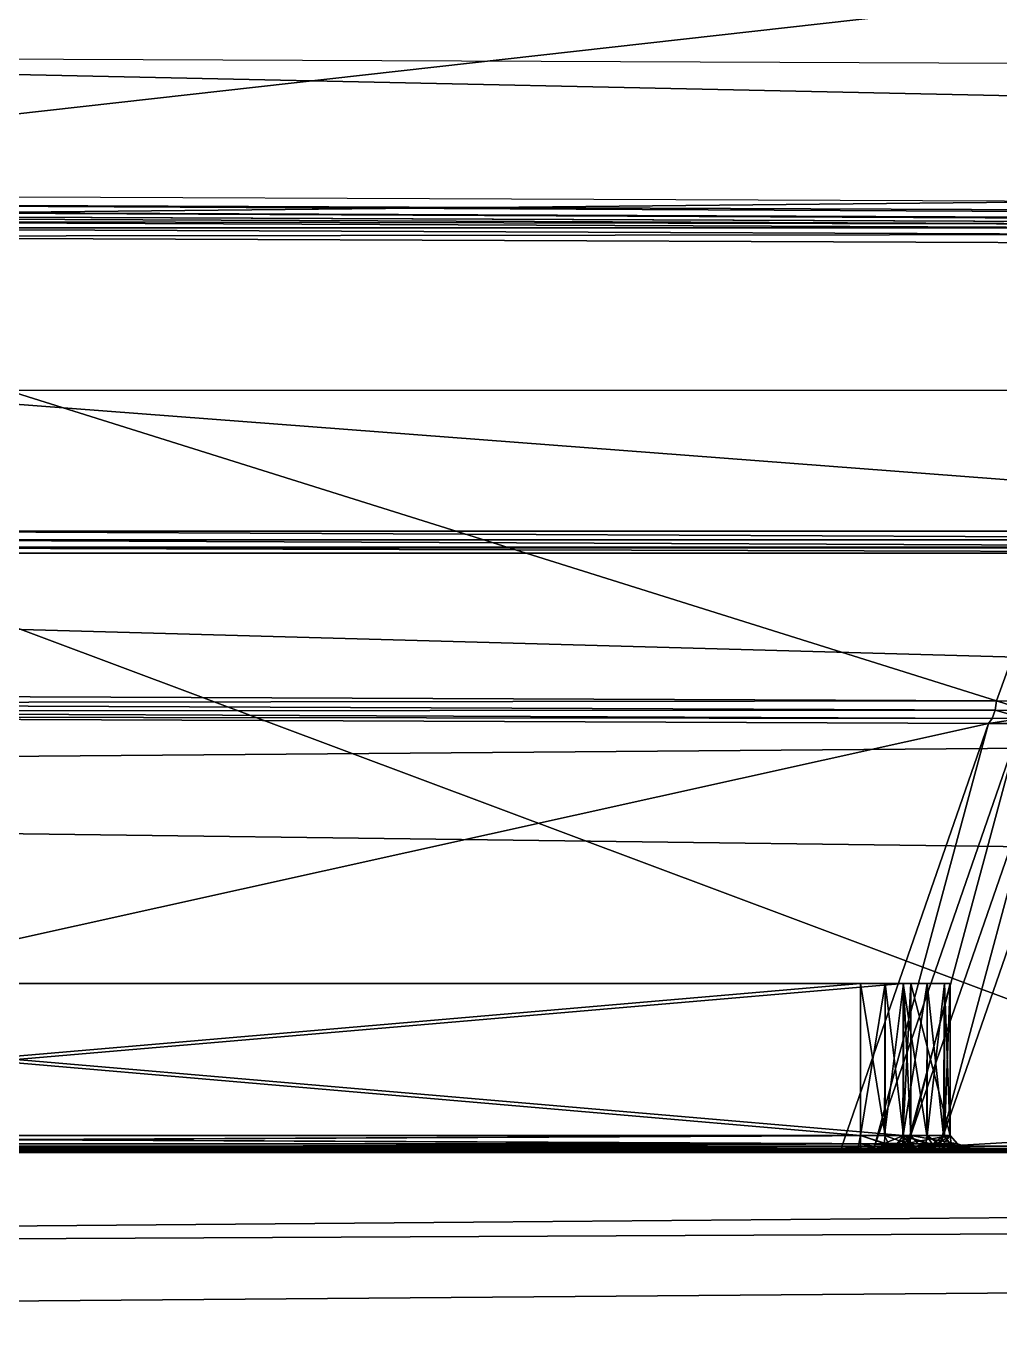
# Model space of a CAD drawing. Extents: x -508 to 86, y -225 to -3.
# Drawn here: x -280.53 to -268.84, y -217.78 to -202.1 of the extents above; entities that cross this region are included whole.
import ezdxf

# ---------------------------------------------------------------- set-up
doc = ezdxf.new("R2010")
doc.units = 0
doc.header["$MEASUREMENT"] = 0
doc.layers.get('0').update_dxf_attribs({"linetype": 'CONTINUOUS'})

msp = doc.modelspace()

# ---------------------------------------------------------------- linework, layer by layer
for points in [[(-56.735, -19.311, -12.591), (-325.08, -17.108, -7.264), (-325.08, -211.232, -7.264)], [(-56.735, -19.311, -12.591), (-325.08, -211.232, -7.264), (-56.735, -209.029, -12.591)], [(-189.161, -204.637, 97.89), (-291.363, -204.212, 103.605), (-291.547, -202.454, 103.145)], [(-189.161, -204.637, 97.89), (-291.547, -202.454, 103.145), (-189.345, -202.879, 97.429)], [(-286.649, -204.397, 103.203), (-267.797, -204.21, 100.428), (-287.531, -204.128, 101.531)], [(-189.16, -204.727, 97.941), (-291.347, -204.302, 103.656), (-291.363, -204.212, 103.605)], [(-189.16, -204.727, 97.941), (-291.363, -204.212, 103.605), (-189.161, -204.637, 97.89)], [(-189.168, -204.778, 98.029), (-291.324, -204.353, 103.742), (-291.347, -204.302, 103.656)], [(-189.168, -204.778, 98.029), (-291.347, -204.302, 103.656), (-189.16, -204.727, 97.941)], [(-286.649, -204.397, 103.203), (-266.914, -204.479, 102.099), (-267.797, -204.21, 100.428)], [(-189.184, -204.777, 98.129), (-291.301, -204.352, 103.84), (-291.324, -204.353, 103.742)], [(-189.184, -204.777, 98.129), (-291.324, -204.353, 103.742), (-189.168, -204.778, 98.029)], [(-266.914, -204.479, 102.099), (-286.649, -204.397, 103.203), (-286.624, -204.439, 103.293)], [(-266.914, -204.479, 102.099), (-286.624, -204.439, 103.293), (-266.886, -204.524, 102.187)], [(-266.886, -204.524, 102.187), (-286.624, -204.439, 103.293), (-286.622, -204.525, 103.35)], [(-266.876, -204.606, 102.248), (-286.622, -204.525, 103.35), (-286.639, -204.628, 103.365)], [(-266.876, -204.606, 102.248), (-286.639, -204.628, 103.365), (-266.891, -204.71, 102.261)], [(-266.886, -204.524, 102.187), (-286.622, -204.525, 103.35), (-266.876, -204.606, 102.248)], [(-266.891, -204.71, 102.261), (-268.881, -210.202, 101.589), (-268.492, -210.204, 101.568)], [(-260.65, -208.165, 5.422), (-282.997, -208.165, 5.873), (-282.873, -206.473, 6.518)], [(-260.65, -208.165, 5.422), (-282.873, -206.473, 6.518), (-260.526, -206.473, 6.067)], [(-260.676, -208.269, 5.41), (-283.02, -208.268, 5.864), (-282.997, -208.165, 5.873)], [(-260.676, -208.269, 5.41), (-282.997, -208.165, 5.873), (-260.65, -208.165, 5.422)], [(-260.703, -208.429, 5.528), (-283.043, -208.429, 5.978), (-283.037, -208.366, 5.9)], [(-260.694, -208.364, 5.452), (-283.037, -208.366, 5.9), (-283.02, -208.268, 5.864)], [(-260.703, -208.429, 5.528), (-283.037, -208.366, 5.9), (-260.694, -208.364, 5.452)], [(-260.694, -208.364, 5.452), (-283.02, -208.268, 5.864), (-260.676, -208.269, 5.41)], [(-268.899, -210.311, 101.55), (-289.212, -210.227, 102.688), (-289.261, -210.325, 102.612)], [(-268.881, -210.202, 101.589), (-289.185, -210.118, 102.725), (-289.212, -210.227, 102.688)], [(-268.881, -210.202, 101.589), (-289.212, -210.227, 102.688), (-268.899, -210.311, 101.55)], [(-268.881, -210.202, 101.589), (-268.899, -210.311, 101.55), (-268.524, -210.317, 101.529)], [(-268.881, -210.202, 101.589), (-268.524, -210.317, 101.529), (-268.492, -210.204, 101.568)], [(-268.935, -210.412, 101.476), (-289.261, -210.325, 102.612), (-289.314, -210.388, 102.522)], [(-268.935, -210.412, 101.476), (-289.314, -210.388, 102.522), (-268.98, -210.473, 101.385)], [(-268.899, -210.311, 101.55), (-289.261, -210.325, 102.612), (-268.935, -210.412, 101.476)], [(-268.98, -210.473, 101.385), (-268.59, -210.474, 101.363), (-268.558, -210.41, 101.459)], [(-268.98, -210.473, 101.385), (-268.558, -210.41, 101.459), (-268.935, -210.412, 101.476)], [(-268.899, -210.311, 101.55), (-268.935, -210.412, 101.476), (-268.558, -210.41, 101.459)], [(-268.899, -210.311, 101.55), (-268.558, -210.41, 101.459), (-268.524, -210.317, 101.529)], [(-270.348, -215.55, 88.342), (-268.98, -210.473, 101.385), (-270.738, -215.55, 88.359)], [(-270.348, -215.55, 88.342), (-268.59, -210.474, 101.363), (-268.98, -210.473, 101.385)], [(-269.958, -215.55, 88.324), (-268.59, -210.474, 101.363), (-270.348, -215.55, 88.342)], [(-269.958, -215.55, 88.324), (-268.201, -210.476, 101.341), (-268.59, -210.474, 101.363)], [(-269.568, -215.55, 88.306), (-268.201, -210.476, 101.341), (-269.958, -215.55, 88.324)], [(-269.568, -215.55, 88.306), (-267.811, -210.478, 101.319), (-268.201, -210.476, 101.341)], [(-270.514, -215.417, 85.761), (-291.717, -215.417, 86.699), (-291.717, -213.591, 86.699)], [(-270.514, -215.417, 85.761), (-291.717, -213.591, 86.699), (-270.514, -213.591, 85.761)], [(-291.717, -215.417, 86.699), (-270.514, -215.417, 85.761), (-270.514, -213.591, 85.761)], [(-291.717, -215.417, 86.699), (-270.514, -213.591, 85.761), (-291.717, -213.591, 86.699)], [(-291.304, -215.417, 81.637), (-270.004, -215.417, 80.738), (-270.004, -213.591, 80.738)], [(-291.304, -215.417, 81.637), (-270.004, -213.591, 80.738), (-291.304, -213.591, 81.637)], [(-270.004, -215.417, 80.738), (-291.304, -215.417, 81.637), (-291.304, -213.591, 81.637)], [(-270.004, -215.417, 80.738), (-291.304, -213.591, 81.637), (-270.004, -213.591, 80.738)], [(-270.514, -215.417, 85.761), (-270.514, -213.591, 85.761), (-270.22, -213.591, 85.723)], [(-270.514, -215.417, 85.761), (-270.22, -213.591, 85.723), (-270.226, -215.417, 85.721)], [(-270.219, -215.417, 85.724), (-270.22, -213.591, 85.723), (-270.514, -213.591, 85.761)], [(-270.219, -215.417, 85.724), (-270.514, -213.591, 85.761), (-270.514, -215.417, 85.761)], [(-270.226, -215.417, 85.721), (-270.22, -213.591, 85.723), (-270, -213.591, 85.644)], [(-270.226, -215.417, 85.721), (-270, -213.591, 85.644), (-270.007, -215.417, 85.642)], [(-269.998, -215.417, 85.644), (-270, -213.591, 85.644), (-270.22, -213.591, 85.723)], [(-269.998, -215.417, 85.644), (-270.22, -213.591, 85.723), (-270.219, -215.417, 85.724)], [(-270.007, -215.417, 85.642), (-270, -213.591, 85.644), (-269.912, -213.591, 85.545)], [(-270.007, -215.417, 85.642), (-269.912, -213.591, 85.545), (-269.912, -215.417, 85.545)], [(-269.72, -215.417, 80.754), (-269.715, -213.591, 80.751), (-270.004, -213.591, 80.738)], [(-269.72, -215.417, 80.754), (-270.004, -213.591, 80.738), (-270.004, -215.417, 80.738)], [(-270.004, -215.417, 80.738), (-270.004, -213.591, 80.738), (-269.715, -213.591, 80.751)], [(-270.004, -215.417, 80.738), (-269.715, -213.591, 80.751), (-269.714, -215.417, 80.75)], [(-269.912, -215.417, 85.545), (-269.912, -213.591, 85.545), (-270, -213.591, 85.644)], [(-269.912, -215.417, 85.545), (-270, -213.591, 85.644), (-269.998, -215.417, 85.644)], [(-269.44, -215.417, 80.904), (-269.912, -215.417, 85.545), (-269.912, -213.591, 85.545)], [(-269.44, -215.417, 80.904), (-269.912, -213.591, 85.545), (-269.44, -213.591, 80.904)], [(-269.912, -215.417, 85.545), (-269.44, -215.417, 80.904), (-269.44, -213.591, 80.904)], [(-269.912, -215.417, 85.545), (-269.44, -213.591, 80.904), (-269.912, -213.591, 85.545)], [(-269.518, -215.417, 80.814), (-269.715, -213.591, 80.751), (-269.72, -215.417, 80.754)], [(-269.518, -215.417, 80.814), (-269.509, -213.591, 80.812), (-269.715, -213.591, 80.751)], [(-269.714, -215.417, 80.75), (-269.715, -213.591, 80.751), (-269.509, -213.591, 80.812)], [(-269.714, -215.417, 80.75), (-269.509, -213.591, 80.812), (-269.507, -215.417, 80.811)], [(-269.44, -215.417, 80.904), (-269.509, -213.591, 80.812), (-269.518, -215.417, 80.814)], [(-269.44, -215.417, 80.904), (-269.44, -213.591, 80.904), (-269.509, -213.591, 80.812)], [(-269.507, -215.417, 80.811), (-269.509, -213.591, 80.812), (-269.44, -213.591, 80.904)], [(-269.507, -215.417, 80.811), (-269.44, -213.591, 80.904), (-269.44, -215.417, 80.904)], [(-291.717, -215.417, 86.699), (-270.537, -215.517, 85.791), (-291.733, -215.517, 86.728)], [(-291.717, -215.417, 86.699), (-270.514, -215.417, 85.761), (-270.537, -215.517, 85.791)], [(-291.712, -215.518, 86.673), (-270.514, -215.417, 85.761), (-291.717, -215.417, 86.699)], [(-291.712, -215.518, 86.673), (-270.514, -215.518, 85.735), (-270.514, -215.417, 85.761)], [(-291.284, -215.517, 81.608), (-270.004, -215.417, 80.738), (-291.304, -215.417, 81.637)], [(-291.304, -215.417, 81.637), (-270.004, -215.417, 80.738), (-270.009, -215.518, 80.764)], [(-291.304, -215.417, 81.637), (-270.009, -215.518, 80.764), (-291.304, -215.518, 81.663)], [(-291.284, -215.517, 81.608), (-269.987, -215.517, 80.709), (-270.004, -215.417, 80.738)], [(-270.514, -215.417, 85.761), (-270.174, -215.524, 85.747), (-270.537, -215.517, 85.791)], [(-270.514, -215.417, 85.761), (-270.226, -215.417, 85.721), (-270.174, -215.524, 85.747)], [(-270.514, -215.417, 85.761), (-270.514, -215.518, 85.735), (-270.231, -215.514, 85.699)], [(-270.514, -215.417, 85.761), (-270.231, -215.514, 85.699), (-270.219, -215.417, 85.724)], [(-269.998, -215.417, 85.644), (-270.219, -215.417, 85.724), (-270.231, -215.514, 85.699)], [(-269.998, -215.417, 85.644), (-270.231, -215.514, 85.699), (-270.076, -215.514, 85.643)], [(-270.226, -215.417, 85.721), (-270.007, -215.417, 85.642), (-269.923, -215.524, 85.656)], [(-270.226, -215.417, 85.721), (-269.923, -215.524, 85.656), (-270.174, -215.524, 85.747)], [(-269.912, -215.417, 85.545), (-269.998, -215.417, 85.644), (-270.076, -215.514, 85.643)], [(-269.912, -215.417, 85.545), (-270.076, -215.514, 85.643), (-269.992, -215.518, 85.548)], [(-270.004, -215.417, 80.738), (-269.731, -215.514, 80.777), (-270.009, -215.518, 80.764)], [(-269.912, -215.417, 85.545), (-269.923, -215.524, 85.656), (-270.007, -215.417, 85.642)], [(-270.004, -215.417, 80.738), (-269.987, -215.517, 80.709), (-269.651, -215.524, 80.723)], [(-270.004, -215.417, 80.738), (-269.651, -215.524, 80.723), (-269.72, -215.417, 80.754)], [(-270.004, -215.417, 80.738), (-269.714, -215.417, 80.75), (-269.731, -215.514, 80.777)], [(-269.992, -215.518, 85.548), (-269.521, -215.518, 80.908), (-269.44, -215.417, 80.904)], [(-269.992, -215.518, 85.548), (-269.44, -215.417, 80.904), (-269.912, -215.417, 85.545)], [(-269.912, -215.417, 85.545), (-269.823, -215.517, 85.535), (-269.923, -215.524, 85.656)], [(-269.912, -215.417, 85.545), (-269.44, -215.417, 80.904), (-269.352, -215.517, 80.895)], [(-269.912, -215.417, 85.545), (-269.352, -215.517, 80.895), (-269.823, -215.517, 85.535)], [(-269.714, -215.417, 80.75), (-269.585, -215.514, 80.819), (-269.731, -215.514, 80.777)], [(-269.518, -215.417, 80.814), (-269.72, -215.417, 80.754), (-269.651, -215.524, 80.723)], [(-269.714, -215.417, 80.75), (-269.507, -215.417, 80.811), (-269.585, -215.514, 80.819)], [(-269.518, -215.417, 80.814), (-269.651, -215.524, 80.723), (-269.427, -215.524, 80.788)], [(-269.44, -215.417, 80.904), (-269.521, -215.518, 80.908), (-269.585, -215.514, 80.819)], [(-269.44, -215.417, 80.904), (-269.585, -215.514, 80.819), (-269.507, -215.417, 80.811)], [(-269.44, -215.417, 80.904), (-269.518, -215.417, 80.814), (-269.427, -215.524, 80.788)], [(-269.44, -215.417, 80.904), (-269.427, -215.524, 80.788), (-269.352, -215.517, 80.895)], [(-55.388, -215.552, 1.296), (-326.92, -216.881, 4.474), (-327.253, -217.785, 6.693)], [(-291.886, -215.61, 89.062), (-270.74, -215.584, 88.243), (-291.881, -215.585, 89.2)], [(-291.881, -215.585, 89.2), (-270.74, -215.584, 88.243), (-270.738, -215.55, 88.359)], [(-291.881, -215.585, 89.2), (-270.738, -215.55, 88.359), (-291.879, -215.55, 89.314)], [(-291.733, -215.517, 86.728), (-270.547, -215.59, 85.861), (-291.736, -215.59, 86.798)], [(-291.736, -215.59, 86.798), (-270.547, -215.59, 85.861), (-270.542, -215.62, 85.955)], [(-291.736, -215.59, 86.798), (-270.542, -215.62, 85.955), (-291.725, -215.62, 86.892)], [(-291.733, -215.517, 86.728), (-270.537, -215.517, 85.791), (-270.547, -215.59, 85.861)], [(-291.703, -215.593, 86.602), (-270.514, -215.518, 85.735), (-291.712, -215.518, 86.673)], [(-291.703, -215.593, 86.602), (-270.51, -215.593, 85.665), (-270.514, -215.518, 85.735)], [(-291.693, -215.62, 86.506), (-270.51, -215.593, 85.665), (-291.703, -215.593, 86.602)], [(-291.693, -215.62, 86.506), (-270.503, -215.62, 85.569), (-270.51, -215.593, 85.665)], [(-291.307, -215.593, 81.734), (-270.032, -215.62, 80.931), (-291.313, -215.62, 81.83)], [(-291.304, -215.518, 81.663), (-270.019, -215.593, 80.835), (-291.307, -215.593, 81.734)], [(-291.307, -215.593, 81.734), (-270.019, -215.593, 80.835), (-270.032, -215.62, 80.931)], [(-291.304, -215.518, 81.663), (-270.009, -215.518, 80.764), (-270.019, -215.593, 80.835)], [(-291.276, -215.59, 81.538), (-269.987, -215.517, 80.709), (-291.284, -215.517, 81.608)], [(-291.282, -215.62, 81.444), (-269.992, -215.62, 80.545), (-269.983, -215.59, 80.639)], [(-291.282, -215.62, 81.444), (-269.983, -215.59, 80.639), (-291.276, -215.59, 81.538)], [(-291.276, -215.59, 81.538), (-269.983, -215.59, 80.639), (-269.987, -215.517, 80.709)], [(-264.066, -215.609, 22.287), (-286.5, -215.61, 22.74), (-286.481, -215.581, 22.604)], [(-264.047, -215.581, 22.151), (-286.481, -215.581, 22.604), (-286.463, -215.543, 22.49)], [(-264.066, -215.609, 22.287), (-286.481, -215.581, 22.604), (-264.047, -215.581, 22.151)], [(-264.047, -215.581, 22.151), (-286.463, -215.543, 22.49), (-264.029, -215.543, 22.038)], [(-270.74, -215.584, 88.243), (-270.745, -215.611, 88.106), (-270.357, -215.61, 88.094)], [(-270.738, -215.55, 88.359), (-270.74, -215.584, 88.243), (-270.354, -215.586, 88.222)], [(-270.74, -215.584, 88.243), (-270.357, -215.61, 88.094), (-270.354, -215.586, 88.222)], [(-270.738, -215.55, 88.359), (-270.354, -215.586, 88.222), (-270.348, -215.55, 88.342)], [(-270.547, -215.59, 85.861), (-270.537, -215.517, 85.791), (-270.174, -215.524, 85.747)], [(-270.547, -215.59, 85.861), (-270.174, -215.524, 85.747), (-270.143, -215.592, 85.823)], [(-270.542, -215.62, 85.955), (-270.547, -215.59, 85.861), (-270.143, -215.592, 85.823)], [(-270.542, -215.62, 85.955), (-270.143, -215.592, 85.823), (-270.148, -215.62, 85.938)], [(-270.514, -215.518, 85.735), (-270.228, -215.567, 85.649), (-270.231, -215.514, 85.699)], [(-270.514, -215.518, 85.735), (-270.51, -215.593, 85.665), (-270.228, -215.567, 85.649)], [(-270.503, -215.62, 85.569), (-270.228, -215.567, 85.649), (-270.51, -215.593, 85.665)], [(-270.503, -215.62, 85.569), (-270.209, -215.593, 85.557), (-270.228, -215.567, 85.649)], [(-270.503, -215.62, 85.569), (-270.032, -215.62, 80.931), (-269.738, -215.593, 80.918)], [(-270.503, -215.62, 85.569), (-269.738, -215.593, 80.918), (-270.209, -215.593, 85.557)], [(-269.962, -215.586, 88.204), (-270.354, -215.586, 88.222), (-270.357, -215.61, 88.094)], [(-269.962, -215.586, 88.204), (-270.357, -215.61, 88.094), (-269.964, -215.61, 88.076)], [(-269.958, -215.55, 88.324), (-270.348, -215.55, 88.342), (-270.354, -215.586, 88.222)], [(-269.958, -215.55, 88.324), (-270.354, -215.586, 88.222), (-269.962, -215.586, 88.204)], [(-270.231, -215.514, 85.699), (-270.228, -215.567, 85.649), (-270.076, -215.514, 85.643)], [(-270.209, -215.593, 85.557), (-270.076, -215.514, 85.643), (-270.228, -215.567, 85.649)], [(-270.209, -215.593, 85.557), (-269.992, -215.518, 85.548), (-270.076, -215.514, 85.643)], [(-270.209, -215.593, 85.557), (-269.738, -215.593, 80.918), (-269.521, -215.518, 80.908)], [(-270.209, -215.593, 85.557), (-269.521, -215.518, 80.908), (-269.992, -215.518, 85.548)], [(-270.143, -215.592, 85.823), (-270.174, -215.524, 85.747), (-269.923, -215.524, 85.656)], [(-269.754, -215.62, 85.92), (-270.148, -215.62, 85.938), (-270.143, -215.592, 85.823)], [(-270.143, -215.592, 85.823), (-269.923, -215.524, 85.656), (-269.685, -215.592, 85.659)], [(-269.754, -215.62, 85.92), (-270.143, -215.592, 85.823), (-269.739, -215.606, 85.792)], [(-269.685, -215.592, 85.659), (-269.739, -215.606, 85.792), (-270.143, -215.592, 85.823)], [(-270.032, -215.62, 80.931), (-270.019, -215.593, 80.835), (-269.738, -215.567, 80.827)], [(-270.032, -215.62, 80.931), (-269.738, -215.567, 80.827), (-269.738, -215.593, 80.918)], [(-270.019, -215.593, 80.835), (-270.009, -215.518, 80.764), (-269.731, -215.514, 80.777)], [(-270.019, -215.593, 80.835), (-269.731, -215.514, 80.777), (-269.738, -215.567, 80.827)], [(-269.992, -215.62, 80.545), (-269.605, -215.592, 80.643), (-269.983, -215.59, 80.639)], [(-269.992, -215.62, 80.545), (-269.598, -215.62, 80.529), (-269.605, -215.592, 80.643)], [(-269.987, -215.517, 80.709), (-269.983, -215.59, 80.639), (-269.605, -215.592, 80.643)], [(-269.987, -215.517, 80.709), (-269.605, -215.592, 80.643), (-269.651, -215.524, 80.723)], [(-269.565, -215.61, 88.054), (-269.962, -215.586, 88.204), (-269.964, -215.61, 88.076)], [(-269.568, -215.55, 88.306), (-269.958, -215.55, 88.324), (-269.962, -215.586, 88.204)], [(-269.568, -215.55, 88.306), (-269.962, -215.586, 88.204), (-269.566, -215.585, 88.191)], [(-269.565, -215.61, 88.054), (-269.566, -215.585, 88.191), (-269.962, -215.586, 88.204)], [(-269.823, -215.517, 85.535), (-269.685, -215.592, 85.659), (-269.923, -215.524, 85.656)], [(-269.823, -215.517, 85.535), (-269.61, -215.59, 85.525), (-269.685, -215.592, 85.659)], [(-269.823, -215.517, 85.535), (-269.352, -215.517, 80.895), (-269.138, -215.59, 80.887)], [(-269.823, -215.517, 85.535), (-269.138, -215.59, 80.887), (-269.61, -215.59, 85.525)], [(-269.333, -215.62, 85.645), (-269.739, -215.606, 85.792), (-269.685, -215.592, 85.659)], [(-269.521, -215.518, 80.908), (-269.738, -215.567, 80.827), (-269.585, -215.514, 80.819)], [(-269.731, -215.514, 80.777), (-269.585, -215.514, 80.819), (-269.738, -215.567, 80.827)], [(-269.521, -215.518, 80.908), (-269.738, -215.593, 80.918), (-269.738, -215.567, 80.827)], [(-269.32, -215.62, 85.516), (-269.685, -215.592, 85.659), (-269.61, -215.59, 85.525)], [(-269.32, -215.62, 85.516), (-269.333, -215.62, 85.645), (-269.685, -215.592, 85.659)], [(-269.427, -215.524, 80.788), (-269.651, -215.524, 80.723), (-269.605, -215.592, 80.643)], [(-269.61, -215.59, 85.525), (-269.138, -215.59, 80.887), (-268.849, -215.62, 80.881)], [(-269.61, -215.59, 85.525), (-268.849, -215.62, 80.881), (-269.32, -215.62, 85.516)], [(-269.427, -215.524, 80.788), (-269.605, -215.592, 80.643), (-269.214, -215.606, 80.64)], [(-269.598, -215.62, 80.529), (-269.214, -215.606, 80.64), (-269.605, -215.592, 80.643)], [(-269.566, -215.585, 88.191), (-187.744, -215.55, 84.609), (-269.568, -215.55, 88.306)], [(-269.566, -215.585, 88.191), (-187.727, -215.584, 84.492), (-187.744, -215.55, 84.609)], [(-269.565, -215.61, 88.054), (-187.727, -215.584, 84.492), (-269.566, -215.585, 88.191)], [(-269.565, -215.61, 88.054), (-187.709, -215.61, 84.355), (-187.727, -215.584, 84.492)], [(-269.138, -215.59, 80.887), (-269.352, -215.517, 80.895), (-269.427, -215.524, 80.788)], [(-269.138, -215.59, 80.887), (-269.427, -215.524, 80.788), (-269.187, -215.592, 80.766)], [(-269.214, -215.606, 80.64), (-269.187, -215.592, 80.766), (-269.427, -215.524, 80.788)], [(-268.823, -215.62, 80.624), (-269.187, -215.592, 80.766), (-269.214, -215.606, 80.64)], [(-268.849, -215.62, 80.881), (-269.138, -215.59, 80.887), (-269.187, -215.592, 80.766)], [(-268.849, -215.62, 80.881), (-269.187, -215.592, 80.766), (-268.836, -215.62, 80.753)], [(-268.823, -215.62, 80.624), (-268.836, -215.62, 80.753), (-269.187, -215.592, 80.766)], [(-291.891, -215.62, 88.942), (-270.745, -215.611, 88.106), (-291.886, -215.61, 89.062)], [(-291.891, -215.62, 88.942), (-270.749, -215.62, 87.987), (-270.745, -215.611, 88.106)], [(-264.083, -215.62, 22.406), (-286.517, -215.62, 22.859), (-286.5, -215.61, 22.74)], [(-264.083, -215.62, 22.406), (-286.5, -215.61, 22.74), (-264.066, -215.609, 22.287)], [(-270.749, -215.62, 87.987), (-270.354, -215.62, 87.969), (-270.357, -215.61, 88.094)], [(-270.749, -215.62, 87.987), (-270.357, -215.61, 88.094), (-270.745, -215.611, 88.106)], [(-270.749, -215.62, 87.987), (-270.542, -215.62, 85.955), (-270.148, -215.62, 85.938)], [(-270.749, -215.62, 87.987), (-270.148, -215.62, 85.938), (-270.354, -215.62, 87.969)], [(-270.354, -215.62, 87.969), (-269.964, -215.61, 88.076), (-270.357, -215.61, 88.094)], [(-270.354, -215.62, 87.969), (-269.96, -215.62, 87.951), (-269.964, -215.61, 88.076)], [(-270.354, -215.62, 87.969), (-270.148, -215.62, 85.938), (-269.754, -215.62, 85.92)], [(-270.354, -215.62, 87.969), (-269.754, -215.62, 85.92), (-269.96, -215.62, 87.951)], [(-269.992, -215.62, 80.545), (-264.083, -215.62, 22.406), (-263.689, -215.62, 22.398)], [(-269.992, -215.62, 80.545), (-263.689, -215.62, 22.398), (-269.598, -215.62, 80.529)], [(-269.566, -215.62, 87.933), (-269.565, -215.61, 88.054), (-269.964, -215.61, 88.076)], [(-269.566, -215.62, 87.933), (-269.964, -215.61, 88.076), (-269.96, -215.62, 87.951)], [(-269.96, -215.62, 87.951), (-269.754, -215.62, 85.92), (-269.359, -215.62, 85.903)], [(-269.96, -215.62, 87.951), (-269.359, -215.62, 85.903), (-269.566, -215.62, 87.933)], [(-269.359, -215.62, 85.903), (-269.754, -215.62, 85.92), (-269.739, -215.606, 85.792)], [(-269.359, -215.62, 85.903), (-269.739, -215.606, 85.792), (-269.346, -215.62, 85.774)], [(-269.333, -215.62, 85.645), (-269.346, -215.62, 85.774), (-269.739, -215.606, 85.792)], [(-269.598, -215.62, 80.529), (-269.204, -215.62, 80.512), (-269.214, -215.606, 80.64)], [(-269.598, -215.62, 80.529), (-263.689, -215.62, 22.398), (-263.296, -215.62, 22.39)], [(-269.598, -215.62, 80.529), (-263.296, -215.62, 22.39), (-269.204, -215.62, 80.512)], [(-269.566, -215.62, 87.933), (-187.694, -215.62, 84.234), (-187.709, -215.61, 84.355)], [(-269.566, -215.62, 87.933), (-187.709, -215.61, 84.355), (-269.565, -215.61, 88.054)], [(-269.346, -215.62, 85.774), (-187.341, -215.62, 82.276), (-269.359, -215.62, 85.903)], [(-269.333, -215.62, 85.645), (-187.318, -215.62, 82.147), (-269.346, -215.62, 85.774)], [(-269.346, -215.62, 85.774), (-187.318, -215.62, 82.147), (-187.341, -215.62, 82.276)], [(-269.32, -215.62, 85.516), (-187.295, -215.62, 82.018), (-269.333, -215.62, 85.645)], [(-269.333, -215.62, 85.645), (-187.295, -215.62, 82.018), (-187.318, -215.62, 82.147)], [(-269.32, -215.62, 85.516), (-187.271, -215.62, 81.888), (-187.295, -215.62, 82.018)], [(-268.81, -215.62, 80.495), (-268.823, -215.62, 80.624), (-269.214, -215.606, 80.64)], [(-268.81, -215.62, 80.495), (-269.214, -215.606, 80.64), (-269.204, -215.62, 80.512)], [(-269.204, -215.62, 80.512), (-263.296, -215.62, 22.39), (-262.903, -215.62, 22.382)], [(-269.204, -215.62, 80.512), (-262.903, -215.62, 22.382), (-268.81, -215.62, 80.495)], [(-268.836, -215.62, 80.753), (-186.463, -215.62, 77.403), (-268.849, -215.62, 80.881)]]:
    msp.add_3dface(points)
at = {"color": 250}
for points in [[(-195.157, -193.57, 136.118), (-287.189, -198.553, 123.197), (-291.301, -204.352, 103.84)], [(-195.157, -193.57, 136.118), (-291.301, -204.352, 103.84), (-189.184, -204.777, 98.129)], [(-291.313, -215.62, 81.83), (-270.503, -215.62, 85.569), (-291.693, -215.62, 86.506)], [(-291.313, -215.62, 81.83), (-270.032, -215.62, 80.931), (-270.503, -215.62, 85.569)]]:
    msp.add_3dface(points, dxfattribs=at)
at = {"color": 252}
for points in [[(-286.639, -204.628, 103.365), (-289.185, -210.118, 102.725), (-268.881, -210.202, 101.589)], [(-286.639, -204.628, 103.365), (-268.881, -210.202, 101.589), (-266.891, -204.71, 102.261)], [(-283.043, -208.429, 5.978), (-264.029, -215.543, 22.038), (-286.463, -215.543, 22.49)], [(-283.043, -208.429, 5.978), (-260.703, -208.429, 5.528), (-264.029, -215.543, 22.038)], [(-268.98, -210.473, 101.385), (-289.314, -210.388, 102.522), (-291.879, -215.55, 89.314)], [(-268.98, -210.473, 101.385), (-291.879, -215.55, 89.314), (-270.738, -215.55, 88.359)], [(-188.988, -210.806, 96.911), (-267.811, -210.478, 101.319), (-269.568, -215.55, 88.306)], [(-188.988, -210.806, 96.911), (-269.568, -215.55, 88.306), (-187.744, -215.55, 84.609)], [(-291.886, -215.61, 89.062), (-270.745, -215.611, 88.106), (-270.74, -215.584, 88.243)], [(-291.725, -215.62, 86.892), (-270.749, -215.62, 87.987), (-291.891, -215.62, 88.942)], [(-291.725, -215.62, 86.892), (-270.542, -215.62, 85.955), (-270.749, -215.62, 87.987)], [(-286.517, -215.62, 22.859), (-269.992, -215.62, 80.545), (-291.282, -215.62, 81.444)], [(-286.517, -215.62, 22.859), (-264.083, -215.62, 22.406), (-269.992, -215.62, 80.545)], [(-269.359, -215.62, 85.903), (-187.694, -215.62, 84.234), (-269.566, -215.62, 87.933)], [(-269.359, -215.62, 85.903), (-187.341, -215.62, 82.276), (-187.694, -215.62, 84.234)], [(-268.849, -215.62, 80.881), (-187.271, -215.62, 81.888), (-269.32, -215.62, 85.516)], [(-268.849, -215.62, 80.881), (-186.463, -215.62, 77.403), (-187.271, -215.62, 81.888)]]:
    msp.add_3dface(points, dxfattribs=at)
at = {"color": 253, "true_color": 0x8f95b4}
for points in [[(-55.388, -215.552, 1.296), (-327.253, -217.785, 6.693), (-316.626, -208.353, 6.479)], [(-55.388, -215.552, 1.296), (-316.626, -208.353, 6.479), (-65.294, -208.353, 1.412)], [(-55.58, -214.654, -0.913), (-56.735, -209.029, -12.591), (-325.08, -211.232, -7.264)], [(-55.58, -214.654, -0.913), (-325.08, -211.232, -7.264), (-326.92, -216.881, 4.474)], [(-55.388, -215.552, 1.296), (-55.58, -214.654, -0.913), (-326.92, -216.881, 4.474)]]:
    msp.add_3dface(points, dxfattribs=at)

doc.saveas('drawing.dxf')
